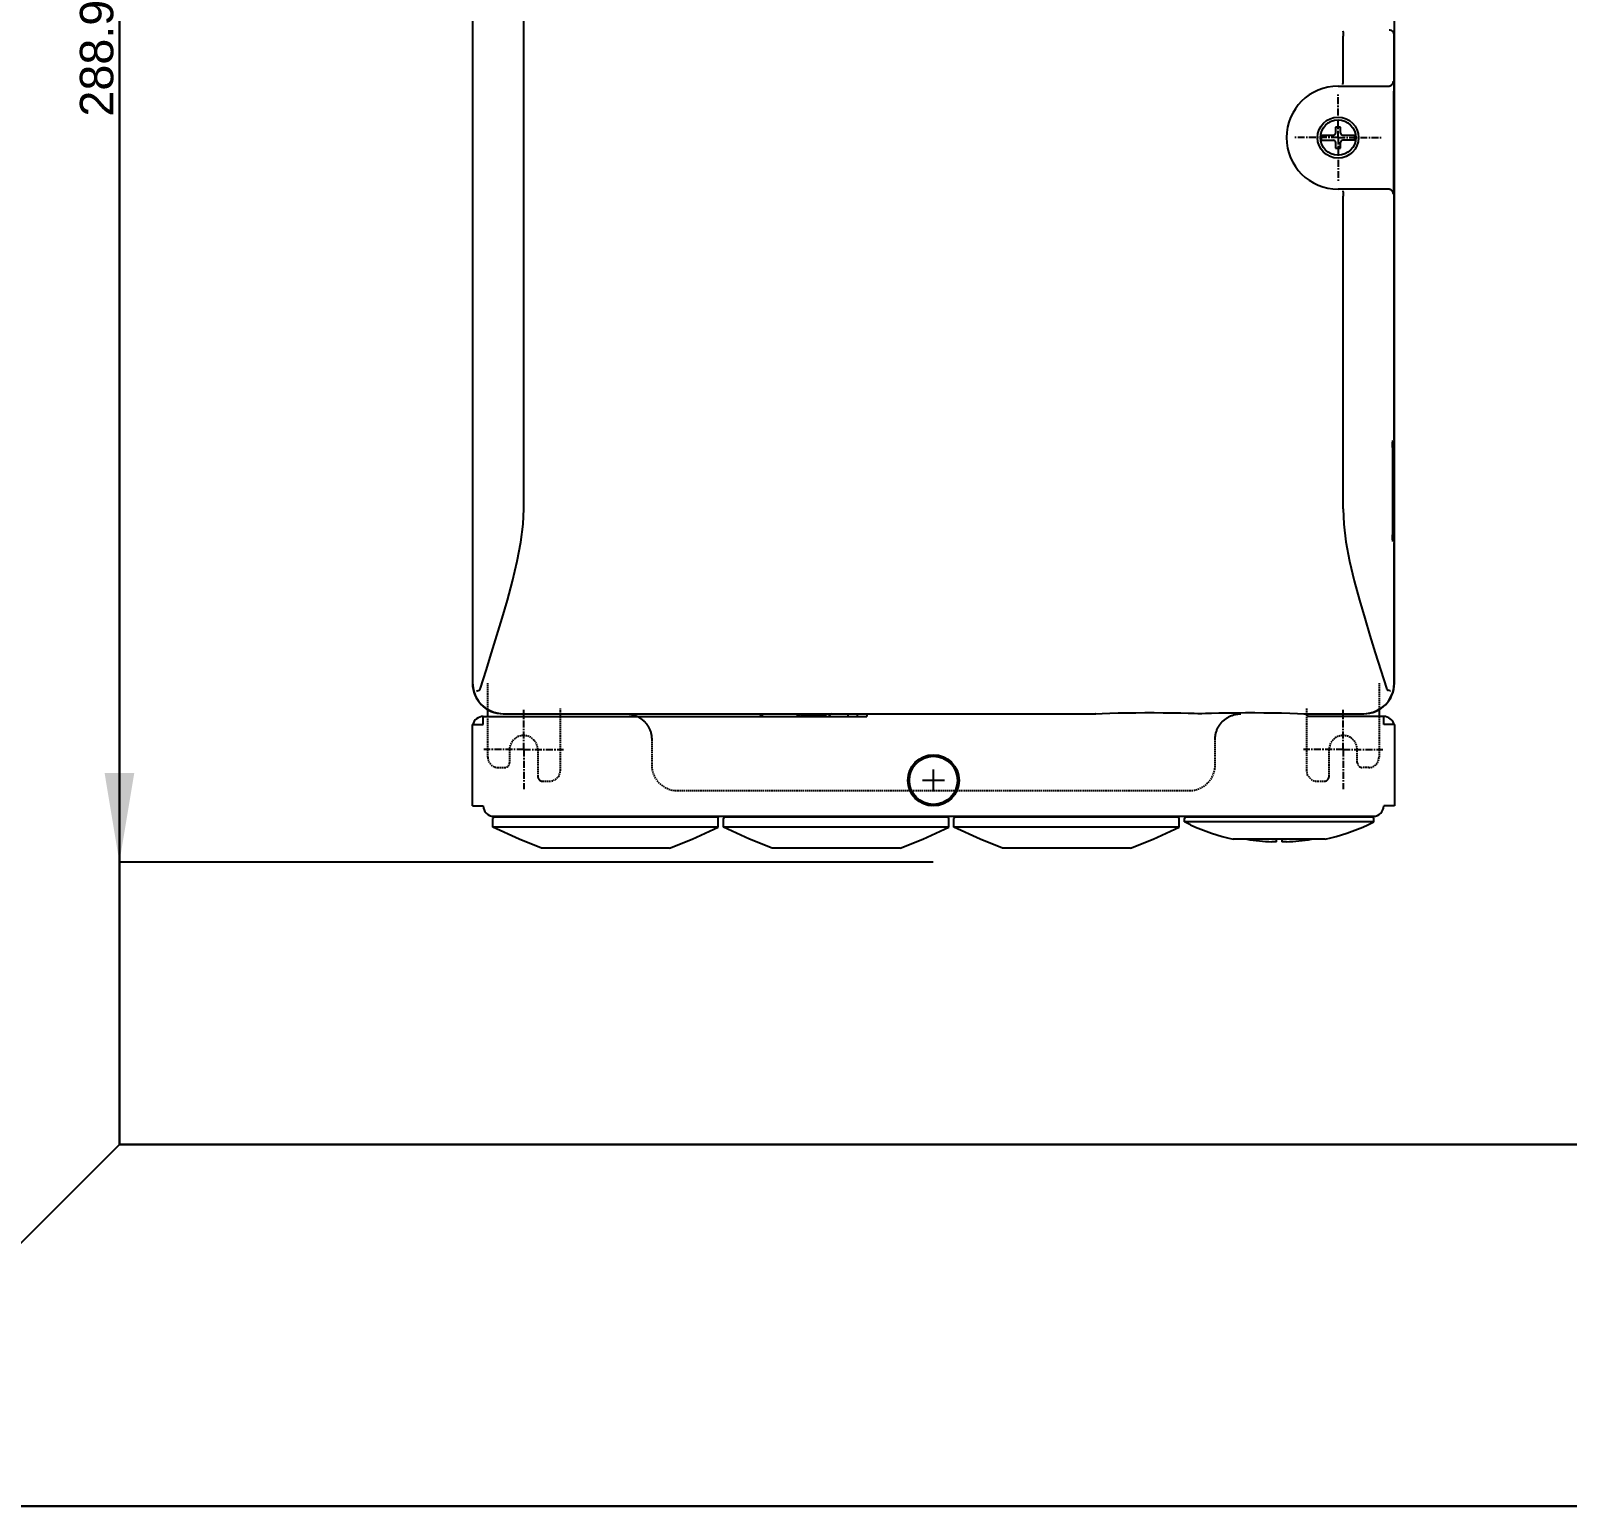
# Model space of a CAD drawing. Header units: inches. Extents: x 187 to 137830, y 99 to 66837.
# Drawn here: x 2806.2 to 3082.1, y 26998.7 to 27263.8 of the extents above; entities that cross this region are included whole.
import ezdxf

# ---------------------------------------------------------------- set-up
doc = ezdxf.new("R2010")
doc.units = ezdxf.units.IN
doc.header["$MEASUREMENT"] = 0
doc.linetypes.add('CENTER', pattern=[2, 1.25, -0.25, 0.25, -0.25])
doc.linetypes.add('HIDDEN', pattern=[0.375, 0.25, -0.125])
for name, color, linetype in [('ALL_CURVE', 7, 'Continuous'), ('ALL_FEATURES', 7, 'Continuous'), ('DEFAULT_1', 7, 'CENTER'), ('DEFAULT_2', 8, 'HIDDEN'), ('ONG', 170, 'Continuous')]:
    doc.layers.add(name, color=color, linetype=linetype)
doc.layers.add('NETCHINH', color=7, linetype='Continuous', lineweight=30)
doc.styles.get("Standard").update_dxf_attribs({"font": 'arial.ttf'})
doc.dimstyles.new('SC_STAND', dxfattribs={"dimtxt": 6, "dimasz": 16, "dimexe": 0.18, "dimexo": 0.0625, "dimgap": 1, "dimtad": 1, "dimtoh": 1, "dimdec": 1, "dimrnd": 0.01, "dimzin": 12, "dimdsep": 46, "dimtxsty": 'Standard', "dimcen": 0.09, "dimadec": 0, "dimazin": 0, "dimtfac": 1, "dimtdec": 1, "dimtmove": 2, "dimatfit": 3, "dimfxl": 1, "dimtolj": 1, "dimtzin": 12, "dimarcsym": 0})

# ---------------------------------------------------------------- blocks, each defined once
blk = doc.blocks.new('*D142')
at = {"layer": 'DEFPOINTS', "color": 0, "transparency": 16777216}
for p in [(2968.29, 27403.26), (2822.08, 27114.4), (2968.29, 27114.4)]:
    blk.add_point(p, dxfattribs=at)
at = {"layer": 'ONG', "color": 0, "lineweight": -2, "transparency": 16777216}
for p, q in [((2968.23, 27403.26), (2821.9, 27403.26)), ((2822.08, 27387.26), (2822.08, 27130.4)), ((2968.23, 27114.4), (2821.9, 27114.4))]:
    blk.add_line(p, q, dxfattribs=at)
at = {"layer": 'ONG', "color": 0, "transparency": 16777216}
for points in [[(2819.42, 27387.26), (2824.75, 27387.26), (2822.08, 27403.26)], [(2819.42, 27130.4), (2824.75, 27130.4), (2822.08, 27114.4)]]:
    blk.add_solid(points, dxfattribs=at)
at = {"layer": 'ONG', "color": 0, "transparency": 16777216, "insert": (2818.02, 27258.83), "char_height": 6, "attachment_point": 5, "rotation": 90}
blk.add_mtext('\\A1;288.9', dxfattribs=at)

msp = doc.modelspace()

# ---------------------------------------------------------------- linework, layer by layer
at = {"color": 7, "linetype": 'Continuous'}
for p, q in [((2894.69, 27177.86), (2894.69, 27388.03)), ((2885.49, 27383.94), (2885.49, 27146.58)), ((2885.52, 27383.92), (2885.52, 27146.59)), ((3051.09, 27146.58), (3051.09, 27383.94)), ((3041.89, 27255.04), (3041.89, 27262.79)), ((3051.07, 27190.3), (3051.07, 27262.95)), ((3040.97, 27253.8), (3049.98, 27253.8)), ((3050.99, 27236.23), (3050.99, 27252.88)), ((3041.43, 27246.44), (3040.51, 27246.44)), ((3040.51, 27246.44), (3040.51, 27245.38)), ((3041.43, 27245.38), (3041.43, 27246.44)), ((3037.99, 27245.02), (3040.15, 27245.02)), ((3037.99, 27244.1), (3040.15, 27244.1)), ((3040.51, 27243.73), (3040.51, 27242.67)), ((3041.43, 27242.67), (3041.43, 27243.73)), ((3041.8, 27245.02), (3043.96, 27245.02)), ((3043.96, 27244.1), (3041.8, 27244.1)), ((3040.51, 27242.67), (3041.43, 27242.67)), ((3049.98, 27235.31), (3040.97, 27235.31)), ((3041.89, 27177.86), (3041.89, 27234.07)), ((3050.75, 27188.92), (3050.75, 27173.23)), ((3050.78, 27172.27), (3050.85, 27172.24)), ((3051.07, 27146.59), (3051.07, 27171.85)), ((2888.25, 27140.6), (2888.25, 27141.81)), ((2891.01, 27141.06), (2956.33, 27141.06)), ((2891.03, 27141.08), (2997.42, 27141.08)), ((2901.29, 27140.6), (2901.29, 27141.06)), ((2944.4, 27140.87), (2948.97, 27140.87)), ((2945.32, 27140.85), (2945.5, 27140.67)), ((2948.97, 27140.87), (2948.77, 27140.67)), ((2948.97, 27140.6), (2948.97, 27141.06)), ((2949.89, 27141.08), (2949.89, 27141)), ((2952.93, 27141.06), (2952.93, 27140.6)), ((2954.59, 27141.06), (2954.59, 27140.6)), ((2997.46, 27141.08), (2997.42, 27141.08)), ((3018.23, 27141.17), (3019.58, 27141.21)), ((3034.85, 27141.08), (3034.81, 27141.08)), ((3034.85, 27141.08), (3045.56, 27141.08)), ((3035.45, 27141.06), (3045.57, 27141.06)), ((3048.33, 27141.81), (3048.33, 27140.6)), ((2889.17, 27120.72), (2889.17, 27122.26)), ((2889.45, 27122.54), (2929.38, 27122.54)), ((2893.5, 27122.54), (2893.5, 27122.66)), ((2925.33, 27122.54), (2925.33, 27122.66)), ((2929.65, 27120.72), (2929.65, 27122.26)), ((2930.57, 27120.72), (2930.57, 27122.26)), ((2930.85, 27122.54), (2970.78, 27122.54)), ((2934.9, 27122.54), (2934.9, 27122.66)), ((2966.73, 27122.54), (2966.73, 27122.66)), ((2971.05, 27120.72), (2971.05, 27122.26)), ((2971.97, 27120.72), (2971.97, 27122.26)), ((2972.25, 27122.54), (3012.18, 27122.54)), ((2976.3, 27122.54), (2976.3, 27122.66)), ((3008.13, 27122.54), (3008.13, 27122.66)), ((3012.45, 27120.72), (3012.45, 27122.26)), ((3013.37, 27121.63), (3013.37, 27122.26)), ((3047.41, 27121.63), (3013.37, 27121.63)), ((3014.45, 27121.13), (3013.37, 27121.63)), ((3013.65, 27122.54), (3047.14, 27122.54)), ((3017.7, 27122.54), (3017.7, 27122.66)), ((3043.09, 27122.54), (3043.09, 27122.66)), ((3046.33, 27121.13), (3047.41, 27121.63)), ((3047.41, 27121.63), (3047.41, 27122.26)), ((2893.86, 27118.54), (2889.17, 27120.72)), ((2929.65, 27120.72), (2889.17, 27120.72)), ((2897.91, 27116.93), (2893.86, 27118.54)), ((2920.91, 27116.93), (2924.97, 27118.54)), ((2924.97, 27118.54), (2929.65, 27120.72)), ((2935.26, 27118.54), (2930.57, 27120.72)), ((2971.05, 27120.72), (2930.57, 27120.72)), ((2939.31, 27116.93), (2935.26, 27118.54)), ((2962.31, 27116.93), (2966.37, 27118.54)), ((2966.37, 27118.54), (2971.05, 27120.72)), ((2976.66, 27118.54), (2971.97, 27120.72)), ((3012.45, 27120.72), (2971.97, 27120.72)), ((2980.71, 27116.93), (2976.66, 27118.54)), ((3003.71, 27116.93), (3007.77, 27118.54)), ((3007.77, 27118.54), (3012.45, 27120.72)), ((3038.67, 27118.52), (3022.11, 27118.52)), ((3029.93, 27118.08), (3029.93, 27118.52)), ((3030.85, 27118.52), (3030.85, 27118.08)), ((2920.91, 27116.93), (2897.91, 27116.93)), ((2962.31, 27116.93), (2939.31, 27116.93)), ((3003.71, 27116.93), (2980.71, 27116.93)), ((3029.93, 27118.08), (3029.09, 27118.08)), ((3031.69, 27118.08), (3030.85, 27118.08))]:
    msp.add_line(p, q, dxfattribs=at)
at = {"color": 3, "linetype": 'Continuous'}
for p, q in [((2887.43, 27140.6), (2956.33, 27140.6)), ((2887.43, 27139.12), (2887.43, 27140.6)), ((2956.33, 27141.08), (2956.33, 27140.6)), ((3035.45, 27140.6), (3035.45, 27141.08)), ((3049.16, 27140.6), (3035.45, 27140.6)), ((3049.16, 27139.12), (3049.16, 27140.6)), ((2885.49, 27139.12), (2887.43, 27139.12)), ((2885.49, 27124.5), (2885.49, 27139.12)), ((3051.09, 27139.12), (3049.16, 27139.12)), ((3051.09, 27139.12), (3051.09, 27124.5)), ((2885.49, 27124.5), (2887.43, 27124.5)), ((3051.09, 27124.5), (3049.16, 27124.5)), ((2889.27, 27122.66), (3047.32, 27122.66))]:
    msp.add_line(p, q, dxfattribs=at)
at = {"color": 7, "linetype": 'Continuous'}
for points in [[(3041.82, 27263.71), (3041.84, 27263.68), (3041.85, 27263.61), (3041.87, 27263.5), (3041.88, 27263.36), (3041.89, 27263.18), (3041.89, 27262.99), (3041.89, 27262.79)], [(3051.07, 27262.95), (3051.05, 27263.15), (3050.98, 27263.35), (3050.87, 27263.52), (3050.72, 27263.67), (3050.55, 27263.78), (3050.35, 27263.84), (3050.15, 27263.87)], [(3041.82, 27254.12), (3041.84, 27254.15), (3041.85, 27254.23), (3041.86, 27254.34), (3041.88, 27254.48), (3041.88, 27254.65), (3041.89, 27254.84), (3041.89, 27255.04)], [(3049.98, 27253.8), (3050.01, 27253.8), (3050.04, 27253.8), (3050.07, 27253.81), (3050.1, 27253.81), (3050.13, 27253.81), (3050.16, 27253.82), (3050.19, 27253.83), (3050.22, 27253.83), (3050.25, 27253.84), (3050.27, 27253.85), (3050.3, 27253.86), (3050.33, 27253.87), (3050.36, 27253.88), (3050.38, 27253.89), (3050.41, 27253.91), (3050.43, 27253.92), (3050.46, 27253.94), (3050.48, 27253.95), (3050.51, 27253.97), (3050.53, 27253.99), (3050.56, 27254), (3050.58, 27254.02), (3050.6, 27254.04), (3050.62, 27254.06), (3050.64, 27254.08), (3050.66, 27254.1), (3050.68, 27254.13), (3050.7, 27254.15), (3050.72, 27254.17), (3050.74, 27254.2), (3050.75, 27254.22), (3050.77, 27254.24), (3050.78, 27254.27), (3050.8, 27254.3), (3050.81, 27254.32), (3050.82, 27254.35), (3050.84, 27254.38), (3050.85, 27254.4), (3050.86, 27254.43), (3050.86, 27254.46), (3050.87, 27254.49), (3050.88, 27254.52), (3050.89, 27254.55), (3050.89, 27254.57), (3050.9, 27254.6), (3050.9, 27254.63), (3050.9, 27254.66), (3050.9, 27254.69), (3050.9, 27254.72)], [(3041.82, 27234.99), (3041.84, 27234.96), (3041.85, 27234.89), (3041.86, 27234.78), (3041.88, 27234.63), (3041.88, 27234.46), (3041.89, 27234.27), (3041.89, 27234.07)], [(3050.9, 27234.39), (3050.9, 27234.42), (3050.9, 27234.45), (3050.9, 27234.48), (3050.9, 27234.51), (3050.89, 27234.54), (3050.89, 27234.57), (3050.88, 27234.6), (3050.87, 27234.62), (3050.86, 27234.65), (3050.86, 27234.68), (3050.85, 27234.71), (3050.84, 27234.74), (3050.82, 27234.76), (3050.81, 27234.79), (3050.8, 27234.82), (3050.78, 27234.84), (3050.77, 27234.87), (3050.75, 27234.89), (3050.74, 27234.92), (3050.72, 27234.94), (3050.7, 27234.96), (3050.68, 27234.99), (3050.66, 27235.01), (3050.64, 27235.03), (3050.62, 27235.05), (3050.6, 27235.07), (3050.58, 27235.09), (3050.56, 27235.11), (3050.53, 27235.13), (3050.51, 27235.14), (3050.48, 27235.16), (3050.46, 27235.18), (3050.43, 27235.19), (3050.41, 27235.21), (3050.38, 27235.22), (3050.36, 27235.23), (3050.33, 27235.24), (3050.3, 27235.25), (3050.27, 27235.26), (3050.25, 27235.27), (3050.22, 27235.28), (3050.19, 27235.29), (3050.16, 27235.29), (3050.13, 27235.3), (3050.1, 27235.3), (3050.07, 27235.31), (3050.04, 27235.31), (3050.01, 27235.31), (3049.98, 27235.31)], [(3050.9, 27234.39), (3050.91, 27234.4), (3050.91, 27234.4), (3050.91, 27234.41), (3050.92, 27234.41), (3050.92, 27234.42), (3050.92, 27234.43), (3050.92, 27234.44)], [(3050.92, 27234.44), (3050.93, 27234.47), (3050.93, 27234.53)], [(3050.93, 27234.53), (3050.94, 27234.56), (3050.94, 27234.6), (3050.95, 27234.65), (3050.95, 27234.69), (3050.95, 27234.73), (3050.96, 27234.85), (3050.97, 27234.96), (3050.97, 27235.05), (3050.98, 27235.15), (3050.98, 27235.24), (3050.98, 27235.39), (3050.99, 27235.55), (3050.99, 27235.71), (3050.99, 27235.88), (3050.99, 27236.06), (3050.99, 27236.23)], [(3051.07, 27190.3), (3051.05, 27190.19), (3051.01, 27190.08), (3050.94, 27189.99)], [(3050.75, 27188.92), (3050.75, 27189.04), (3050.76, 27189.17), (3050.76, 27189.31), (3050.76, 27189.43), (3050.76, 27189.54), (3050.77, 27189.65), (3050.77, 27189.75), (3050.77, 27189.84), (3050.78, 27189.92), (3050.78, 27189.98), (3050.79, 27190.04), (3050.79, 27190.09), (3050.79, 27190.13), (3050.8, 27190.15), (3050.8, 27190.16)], [(3050.94, 27189.99), (3050.85, 27189.91), (3050.78, 27189.88)], [(2886.94, 27145.66), (2887.93, 27148.82), (2888.92, 27151.98), (2889.88, 27155.1), (2890.82, 27158.21), (2891.76, 27161.45), (2892.7, 27164.91), (2893.55, 27168.45), (2894.2, 27171.91), (2894.58, 27175.11), (2894.69, 27177.86)], [(3041.89, 27177.86), (3042, 27175.11), (3042.38, 27171.92), (3043.03, 27168.48), (3043.88, 27164.95), (3044.81, 27161.49), (3045.76, 27158.25), (3046.7, 27155.13), (3047.66, 27152), (3048.65, 27148.83), (3049.65, 27145.66)], [(3050.8, 27171.99), (3050.8, 27171.99), (3050.8, 27171.99), (3050.8, 27172.01), (3050.79, 27172.05), (3050.79, 27172.09), (3050.78, 27172.14), (3050.78, 27172.2), (3050.78, 27172.27), (3050.77, 27172.35), (3050.77, 27172.44), (3050.76, 27172.53), (3050.76, 27172.64), (3050.76, 27172.75), (3050.76, 27172.88), (3050.76, 27173), (3050.75, 27173.14), (3050.75, 27173.23)], [(3050.85, 27172.24), (3050.94, 27172.17), (3051.01, 27172.07), (3051.05, 27171.96), (3051.07, 27171.85)], [(2885.52, 27146.59), (2885.59, 27145.73), (2885.79, 27144.89), (2886.12, 27144.09), (2886.57, 27143.35), (2887.13, 27142.69), (2887.79, 27142.13), (2888.53, 27141.68), (2889.32, 27141.35), (2890.17, 27141.15), (2891.03, 27141.08)], [(3045.56, 27141.08), (3046.42, 27141.15), (3047.26, 27141.35), (3048.06, 27141.68), (3048.8, 27142.13), (3049.46, 27142.69), (3050.02, 27143.35), (3050.47, 27144.09), (3050.8, 27144.89), (3051, 27145.73), (3051.07, 27146.59)], [(2886.19, 27145.1), (2886.23, 27145.12), (2886.34, 27145.16), (2886.49, 27145.22), (2886.68, 27145.29)], [(2886.68, 27145.29), (2886.75, 27145.33), (2886.81, 27145.39), (2886.86, 27145.47), (2886.9, 27145.56), (2886.94, 27145.66)], [(3049.65, 27145.66), (3049.69, 27145.56), (3049.73, 27145.47), (3049.78, 27145.39), (3049.84, 27145.33), (3049.9, 27145.29)], [(3050.4, 27145.1), (3050.35, 27145.12), (3050.25, 27145.16), (3050.1, 27145.22), (3049.9, 27145.29)], [(2913.09, 27141.06), (2913.81, 27141), (2914.51, 27140.83), (2915.08, 27140.6)], [(2944.4, 27140.87), (2944.6, 27140.87), (2944.79, 27140.87), (2944.96, 27140.87), (2945.11, 27140.86), (2945.22, 27140.86), (2945.29, 27140.85), (2945.32, 27140.85)], [(2945.51, 27140.6), (2945.51, 27140.61), (2945.5, 27140.67)], [(2948.77, 27140.67), (2948.75, 27140.61), (2948.75, 27140.6)], [(2997.46, 27141.08), (2998.61, 27141.13), (2999.99, 27141.18), (3001.47, 27141.21), (3003.03, 27141.24), (3004.63, 27141.26), (3006.27, 27141.27), (3007.92, 27141.27), (3009.56, 27141.26), (3011.16, 27141.24), (3012.7, 27141.21), (3014.03, 27141.17)], [(3014.03, 27141.17), (3014.51, 27141.16), (3015.15, 27141.15), (3015.81, 27141.14), (3016.47, 27141.14), (3017.13, 27141.15), (3017.76, 27141.16), (3018.23, 27141.17)], [(3019.58, 27141.21), (3021.12, 27141.24), (3022.72, 27141.26), (3024.36, 27141.27), (3026.01, 27141.27), (3027.65, 27141.26), (3029.25, 27141.24), (3030.81, 27141.21), (3032.29, 27141.18), (3033.67, 27141.13), (3034.81, 27141.08)]]:
    msp.add_lwpolyline(points, dxfattribs=at)
for centre, radius in [((3040.97, 27244.56), 3.68), ((3040.97, 27244.56), 3.18), ((2968.29, 27129.1), 4.32)]:
    msp.add_circle(centre, radius, dxfattribs=at)
for centre, radius, start, end in [((3040.97, 27244.56), 9.25, 90, 270), ((3040.97, 27244.56), 3.02, 171.2306, 188.7694), ((3040.15, 27245.38), 0.368, 270, 0), ((3040.15, 27243.73), 0.368, 0, 90), ((3041.8, 27245.38), 0.368, 180, 270), ((3041.8, 27243.73), 0.368, 90, 180), ((3040.97, 27244.56), 3.02, 351.2306, 8.7694), ((2891.01, 27146.58), 5.52, 180, 270), ((3045.57, 27146.58), 5.52, 270, 0), ((2937.93, 27141.52), 0.955, 208.936, 255.0895), ((2937.93, 27141.52), 0.92, 210.1909, 270), ((2943.45, 27141.52), 0.92, 270, 329.8091), ((2943.45, 27141.52), 0.955, 284.9105, 331.064), ((2950.17, 27140.32), 0.736, 102.8623, 157.8609), ((2889.45, 27122.26), 0.276, 90, 180), ((2929.38, 27122.26), 0.276, 0, 90), ((2930.85, 27122.26), 0.276, 90, 180), ((2970.78, 27122.26), 0.276, 0, 90), ((2972.25, 27122.26), 0.276, 90, 180), ((3012.18, 27122.26), 0.276, 0, 90), ((3013.65, 27122.26), 0.276, 90, 180), ((3047.14, 27122.26), 0.276, 0, 90), ((3030.39, 27155.32), 37.72, 245, 257.3196), ((3030.39, 27155.32), 37.26, 261.0472, 267.9987), ((3030.39, 27155.32), 37.26, 272.0013, 278.9522), ((3030.39, 27155.32), 37.72, 282.6804, 295)]:
    msp.add_arc(centre, radius, start, end, dxfattribs=at)
at = {"color": 3, "linetype": 'Continuous'}
for centre, radius, start, end in [((2887.43, 27138.66), 1.93, 90, 166.1984), ((3049.16, 27138.66), 1.93, 13.8016, 90), ((2889.27, 27124.5), 1.84, 180, 270), ((3047.32, 27124.5), 1.84, 270, 0)]:
    msp.add_arc(centre, radius, start, end, dxfattribs=at)
at = {"layer": 'ALL_CURVE', "color": 40, "linetype": 'Continuous'}
for p, q in [((2968.29, 27127.12), (2968.29, 27131.07)), ((2970.27, 27129.1), (2966.32, 27129.1))]:
    msp.add_line(p, q, dxfattribs=at)
at = {"layer": 'ALL_FEATURES', "color": 2, "linetype": 'Continuous'}
for p, q in [((2968.56, 27133.4), (2968.81, 27133.65)), ((2970.63, 27132.74), (2970.83, 27132.93)), ((2971.98, 27131.35), (2972.17, 27131.55)), ((2963.74, 27128.58), (2963.99, 27128.83)), ((2972.61, 27129.25), (2972.85, 27129.5)), ((2964.46, 27126.56), (2964.65, 27126.76)), ((2965.84, 27125.22), (2966.04, 27125.41)), ((2967.89, 27124.54), (2968.14, 27124.78))]:
    msp.add_line(p, q, dxfattribs=at)
at = {"layer": 'ALL_FEATURES', "color": 4, "linetype": 'Continuous'}
msp.add_circle((2968.29, 27129.1), 4.6, dxfattribs=at)
at = {"layer": 'DEFAULT_1', "color": 7, "linetype": 'CENTER'}
for p, q in [((3040.97, 27244.56), (3040.97, 27252.33)), ((3040.97, 27244.56), (3033.2, 27244.56)), ((3040.97, 27244.56), (3048.75, 27244.56)), ((3040.97, 27244.56), (3040.97, 27236.78)), ((2894.69, 27134.62), (2894.69, 27141.75)), ((3041.89, 27134.62), (3041.89, 27141.75)), ((2894.69, 27134.62), (2887.56, 27134.62)), ((2894.69, 27134.62), (2901.82, 27134.62)), ((2894.69, 27134.62), (2894.69, 27127.49)), ((3041.89, 27134.62), (3034.76, 27134.62)), ((3041.89, 27134.62), (3049.02, 27134.62)), ((3041.89, 27134.62), (3041.89, 27127.49))]:
    msp.add_line(p, q, dxfattribs=at)
at = {"layer": 'DEFAULT_2', "color": 8, "linetype": 'HIDDEN'}
for p, q in [((2888.25, 27133.24), (2888.25, 27146.58)), ((3048.33, 27146.58), (3048.33, 27133.24)), ((2901.29, 27130.94), (2901.29, 27141.98)), ((3035.29, 27141.98), (3035.29, 27130.94)), ((2917.69, 27136.46), (2917.69, 27131.86)), ((3018.89, 27131.86), (3018.89, 27136.46)), ((2892.16, 27134.62), (2892.16, 27132.32)), ((2897.22, 27134.62), (2897.22, 27129.86)), ((3039.36, 27129.86), (3039.36, 27134.62)), ((3044.42, 27132.32), (3044.42, 27134.62)), ((2890.09, 27131.4), (2891.24, 27131.4)), ((3046.49, 27131.4), (3045.34, 27131.4)), ((2898.14, 27128.94), (2899.29, 27128.94)), ((2922.29, 27127.26), (3014.29, 27127.26)), ((3037.29, 27128.94), (3038.44, 27128.94))]:
    msp.add_line(p, q, dxfattribs=at)
for points in [[(2913.09, 27141.06), (2913.24, 27141.05), (2913.38, 27141.05), (2913.52, 27141.04), (2913.67, 27141.02), (2913.81, 27141), (2913.95, 27140.97), (2914.1, 27140.95), (2914.24, 27140.91), (2914.38, 27140.87), (2914.51, 27140.83), (2914.65, 27140.78), (2914.79, 27140.73), (2914.92, 27140.68), (2915.05, 27140.62), (2915.18, 27140.55), (2915.31, 27140.49), (2915.43, 27140.42), (2915.56, 27140.34), (2915.68, 27140.26), (2915.8, 27140.18), (2915.91, 27140.09), (2916.03, 27140), (2916.14, 27139.91), (2916.24, 27139.81), (2916.35, 27139.71), (2916.45, 27139.6), (2916.54, 27139.5), (2916.64, 27139.39), (2916.73, 27139.28), (2916.81, 27139.16), (2916.9, 27139.04), (2916.98, 27138.92), (2917.05, 27138.8), (2917.12, 27138.67), (2917.19, 27138.54), (2917.26, 27138.41), (2917.32, 27138.28), (2917.37, 27138.15), (2917.42, 27138.01), (2917.47, 27137.88), (2917.51, 27137.74), (2917.55, 27137.6), (2917.58, 27137.46), (2917.61, 27137.32), (2917.64, 27137.18), (2917.66, 27137.03), (2917.67, 27136.89), (2917.68, 27136.74), (2917.69, 27136.6), (2917.69, 27136.46)], [(3018.89, 27136.46), (3018.9, 27136.6), (3018.9, 27136.74), (3018.91, 27136.89), (3018.93, 27137.03), (3018.95, 27137.18), (3018.97, 27137.32), (3019, 27137.46), (3019.04, 27137.6), (3019.08, 27137.74), (3019.12, 27137.88), (3019.17, 27138.01), (3019.22, 27138.15), (3019.27, 27138.28), (3019.33, 27138.41), (3019.39, 27138.54), (3019.46, 27138.67), (3019.53, 27138.8), (3019.61, 27138.92), (3019.69, 27139.04), (3019.77, 27139.16), (3019.86, 27139.28), (3019.95, 27139.39), (3020.04, 27139.5), (3020.14, 27139.6), (3020.24, 27139.71), (3020.34, 27139.81), (3020.45, 27139.91), (3020.56, 27140), (3020.67, 27140.09), (3020.79, 27140.18), (3020.91, 27140.26), (3021.03, 27140.34), (3021.15, 27140.42), (3021.28, 27140.49), (3021.41, 27140.55), (3021.54, 27140.62), (3021.67, 27140.68), (3021.8, 27140.73), (3021.94, 27140.78), (3022.07, 27140.83), (3022.21, 27140.87), (3022.35, 27140.91), (3022.49, 27140.95), (3022.63, 27140.97), (3022.78, 27141), (3022.92, 27141.02), (3023.06, 27141.04), (3023.21, 27141.05), (3023.35, 27141.05), (3023.5, 27141.06)], [(2897.22, 27129.86), (2897.22, 27129.83), (2897.23, 27129.8), (2897.23, 27129.77), (2897.23, 27129.74), (2897.24, 27129.71), (2897.24, 27129.68), (2897.25, 27129.65), (2897.25, 27129.62), (2897.26, 27129.59), (2897.27, 27129.57), (2897.28, 27129.54), (2897.29, 27129.51), (2897.3, 27129.48), (2897.31, 27129.46), (2897.33, 27129.43), (2897.34, 27129.4), (2897.36, 27129.38), (2897.37, 27129.35), (2897.39, 27129.33), (2897.41, 27129.31), (2897.42, 27129.28), (2897.44, 27129.26), (2897.46, 27129.24), (2897.48, 27129.22), (2897.5, 27129.19), (2897.53, 27129.17), (2897.55, 27129.15), (2897.57, 27129.14), (2897.59, 27129.12), (2897.62, 27129.1), (2897.64, 27129.08), (2897.67, 27129.07), (2897.69, 27129.05), (2897.72, 27129.04), (2897.74, 27129.03), (2897.77, 27129.01), (2897.8, 27129), (2897.83, 27128.99), (2897.85, 27128.98), (2897.88, 27128.97), (2897.91, 27128.97), (2897.94, 27128.96), (2897.97, 27128.95), (2898, 27128.95), (2898.03, 27128.94), (2898.06, 27128.94), (2898.08, 27128.94), (2898.11, 27128.94), (2898.14, 27128.94)], [(3038.44, 27128.94), (3038.47, 27128.94), (3038.5, 27128.94), (3038.53, 27128.94), (3038.56, 27128.94), (3038.59, 27128.95), (3038.62, 27128.95), (3038.65, 27128.96), (3038.68, 27128.97), (3038.71, 27128.97), (3038.73, 27128.98), (3038.76, 27128.99), (3038.79, 27129), (3038.82, 27129.01), (3038.84, 27129.03), (3038.87, 27129.04), (3038.89, 27129.05), (3038.92, 27129.07), (3038.95, 27129.08), (3038.97, 27129.1), (3038.99, 27129.12), (3039.02, 27129.14), (3039.04, 27129.15), (3039.06, 27129.17), (3039.08, 27129.19), (3039.1, 27129.22), (3039.12, 27129.24), (3039.14, 27129.26), (3039.16, 27129.28), (3039.18, 27129.31), (3039.2, 27129.33), (3039.21, 27129.35), (3039.23, 27129.38), (3039.25, 27129.4), (3039.26, 27129.43), (3039.27, 27129.46), (3039.28, 27129.48), (3039.3, 27129.51), (3039.31, 27129.54), (3039.32, 27129.57), (3039.33, 27129.59), (3039.33, 27129.62), (3039.34, 27129.65), (3039.35, 27129.68), (3039.35, 27129.71), (3039.36, 27129.74), (3039.36, 27129.77), (3039.36, 27129.8), (3039.36, 27129.83), (3039.36, 27129.86)]]:
    msp.add_lwpolyline(points, dxfattribs=at)
for centre, radius, start, end in [((2894.69, 27134.62), 2.53, 0, 180), ((3041.89, 27134.62), 2.53, 0, 180), ((2890.09, 27133.24), 1.84, 180, 270), ((2891.24, 27132.32), 0.92, 270, 0), ((3045.34, 27132.32), 0.92, 180, 270), ((3046.49, 27133.24), 1.84, 270, 0), ((2899.29, 27130.94), 2, 270, 0), ((2922.29, 27131.86), 4.6, 180, 270), ((3014.29, 27131.86), 4.6, 270, 0), ((3037.29, 27130.94), 2, 180, 270)]:
    msp.add_arc(centre, radius, start, end, dxfattribs=at)
at = {"layer": 'NETCHINH', "color": 5}
for points in [[(2757.08, 28120.14), (3368.67, 28120.14), (3368.67, 26998.7), (2757.08, 26998.7)], [(2822.08, 28055.14), (3303.67, 28055.14), (3303.67, 27063.7), (2822.08, 27063.7)]]:
    msp.add_lwpolyline(points, close=True, dxfattribs=at)
at = {"layer": 'ONG', "color": 5}
msp.add_line((2822.08, 27063.7), (2757.08, 26998.7), dxfattribs=at)

# ---------------------------------------------------------------- dimensions: what is measured, and where the dimension line sits
at = {"layer": 'ONG', "color": 1}
dim = msp.add_linear_dim(base=(2822.08, 27114.4), p1=(2968.29, 27403.26), p2=(2968.29, 27114.4), angle=90, dimstyle='SC_STAND', dxfattribs=at)
dim.commit()
dim.dimension.update_dxf_attribs({"geometry": '*D142', "text_midpoint": (2818.02, 27258.83)})

doc.saveas('drawing.dxf')
